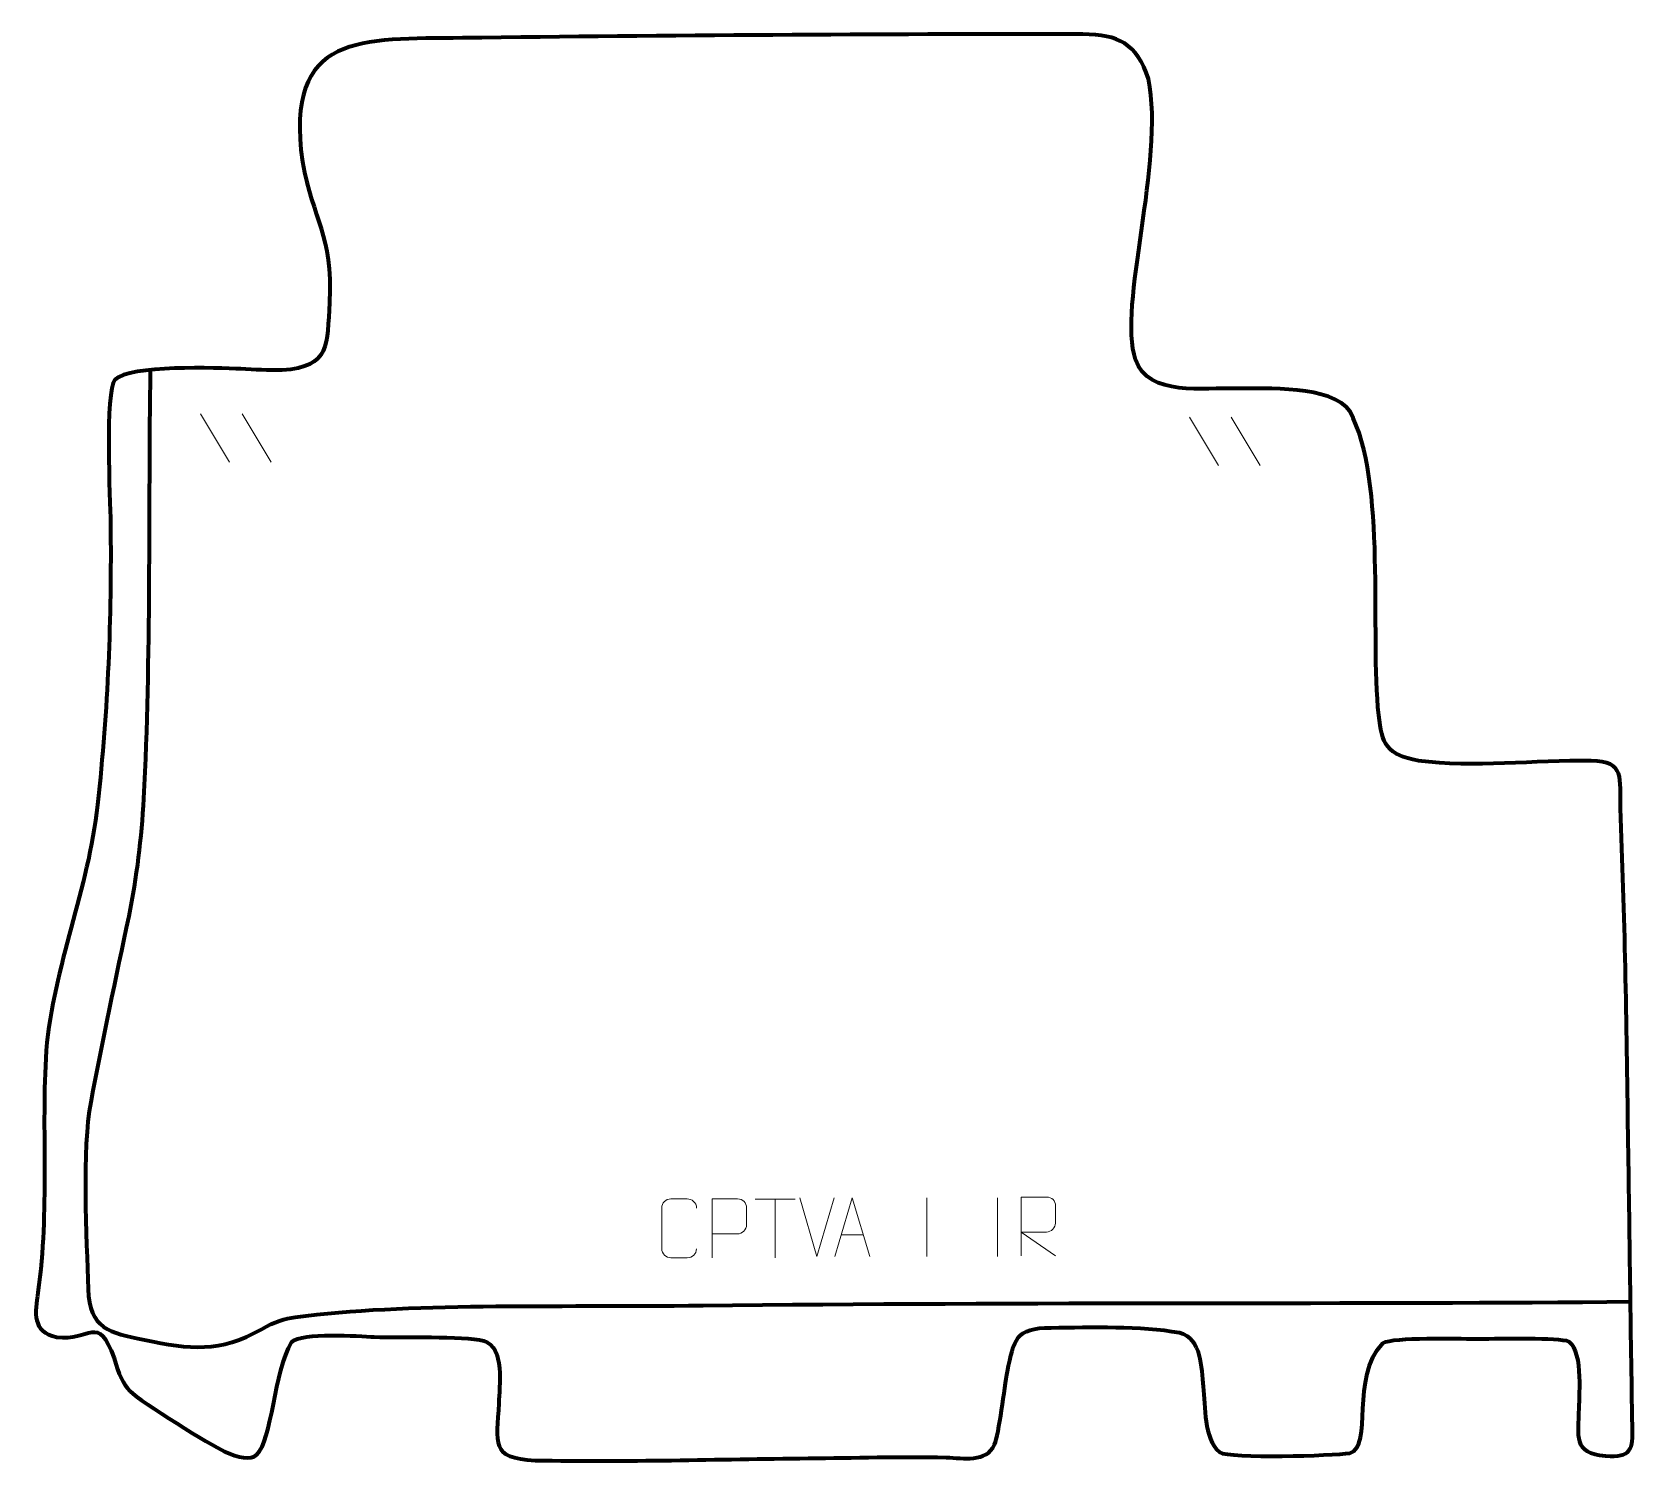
# Model space of a CAD drawing. Header units: millimetres. Extents: x -589 to 92, y 69 to 678.
import ezdxf

# ---------------------------------------------------------------- set-up
doc = ezdxf.new("R2010")
doc.units = ezdxf.units.MM
doc.header["$MEASUREMENT"] = 0
doc.layers.add('layer 2', color=7, linetype='Continuous')
doc.layers.add('layer 3', color=7, linetype='Continuous')

msp = doc.modelspace()

# ---------------------------------------------------------------- linework, layer by layer
at = {"layer": 'layer 2', "color": 142, "lineweight": 158}
msp.add_open_spline([(-538.3263, 534.0551), (-539.259, 473.7477), (-537.9877, 411.9651), (-541.2085, 351.8893), (-541.2085, 351.8893), (-542.1418, 334.8355), (-544.1061, 318.6559), (-547.4757, 301.9065), (-547.4757, 301.9065), (-553.1069, 275.5826), (-558.5637, 249.2684), (-563.6585, 222.8341), (-563.6585, 222.8341), (-567.4326, 203.1203), (-565.4482, 164.8618), (-564.7334, 143.2972), (-564.7334, 143.2972), (-564.0966, 126.4393), (-555.8113, 124.8947), (-540.8455, 121.7489), (-540.8455, 121.7489), (-521.4246, 117.7881), (-508.8266, 116.2732), (-490.9517, 126.4), (-490.9517, 126.4), (-485.4783, 129.5008), (-481.0849, 130.8787), (-476.735, 131.4466), (-476.735, 131.4466), (-428.4864, 137.7466), (-369.6427, 135.6286), (-303.2392, 136.4184), (-303.2392, 136.4184), (-170.0599, 138.0025), (-14.467, 136.89), (91.0755, 138.0865)], degree=3, knots=[0, 0, 0, 0, 0.1, 0.1, 0.1, 0.1, 0.2, 0.2, 0.2, 0.2, 0.3, 0.3, 0.3, 0.3, 0.4, 0.4, 0.4, 0.4, 0.5, 0.5, 0.5, 0.5, 0.6, 0.6, 0.6, 0.6, 0.7, 0.7, 0.7, 0.7, 0.8, 0.8, 0.8, 0.8, 1, 1, 1, 1], dxfattribs=at)
at = {"layer": 'layer 2', "color": 250, "lineweight": 9}
for points in [[(-516.9548, 515.4266), (-516.9548, 515.4266), (-504.5905, 494.8823), (-504.5905, 494.8823)], [(-499.2249, 515.4266), (-499.2249, 515.4266), (-486.8606, 494.8823), (-486.8606, 494.8823)], [(-96.4435, 514.0154), (-96.4435, 514.0154), (-84.0792, 493.4711), (-84.0792, 493.4711)], [(-78.7136, 514.0154), (-78.7136, 514.0154), (-66.3493, 493.4711), (-66.3493, 493.4711)], [(-281.0961, 181.6576), (-281.0961, 181.6576), (-264.1089, 181.6576), (-264.1089, 181.6576)], [(-272.6023, 156.7276), (-272.6023, 156.7276), (-272.6023, 181.6811), (-272.6023, 181.6811)], [(-254.8321, 157.238), (-254.8321, 157.238), (-262.1539, 182.1916), (-262.1539, 182.1916)], [(-247.5102, 182.1916), (-247.5102, 182.1916), (-254.832, 157.238), (-254.832, 157.238)], [(-208.089, 182.2019), (-208.089, 182.2019), (-208.089, 157.2278), (-208.089, 157.2278)], [(-178.089, 182.2019), (-178.089, 182.2019), (-178.089, 157.2278), (-178.089, 157.2278)], [(-244.5869, 166.4875), (-244.5869, 166.4875), (-235.0912, 166.4875), (-235.0912, 166.4875)]]:
    msp.add_open_spline(points, degree=3, dxfattribs=at)
for points, knots in [([(-306.0238, 160.5452), (-306.1636, 158.2218), (-307.8408, 156.7422), (-309.9885, 156.7314), (-309.9885, 156.7314), (-312.3204, 156.7318), (-314.6523, 156.7318), (-316.9838, 156.7314), (-316.9838, 156.7314), (-318.9088, 156.626), (-320.8809, 158.5105), (-320.8697, 160.5278), (-320.8697, 160.5278), (-320.8693, 166.2979), (-320.8693, 172.0676), (-320.8697, 177.8369), (-320.8697, 177.8369), (-320.8655, 179.975), (-319.1188, 181.6942), (-316.9664, 181.6807), (-316.9664, 181.6807), (-314.6407, 181.6807), (-312.3146, 181.6807), (-309.9885, 181.6807), (-309.9885, 181.6807), (-308.0419, 181.7162), (-306.0505, 180.2247), (-306.0238, 177.7871)], [0, 0, 0, 0, 0.125, 0.125, 0.125, 0.125, 0.25, 0.25, 0.25, 0.25, 0.375, 0.375, 0.375, 0.375, 0.5, 0.5, 0.5, 0.5, 0.625, 0.625, 0.625, 0.625, 0.75, 0.75, 0.75, 0.75, 1, 1, 1, 1]), ([(-299.4468, 156.7274), (-299.4468, 156.7274), (-299.4468, 181.681), (-299.4468, 181.681), (-299.4468, 181.681), (-295.8518, 181.681), (-292.2565, 181.681), (-288.6611, 181.681), (-288.6611, 181.681), (-286.3359, 181.6431), (-284.7785, 180.153), (-284.7827, 177.7869), (-284.7827, 177.7869), (-284.7831, 175.7512), (-284.7831, 172.6919), (-284.7827, 170.6559), (-284.7827, 170.6559), (-284.7892, 168.7805), (-286.6014, 166.8386), (-288.611, 166.8195), (-288.611, 166.8195), (-288.611, 166.8195), (-299.4468, 166.8195), (-299.4468, 166.8195)], [0, 0, 0, 0, 0.14285714, 0.14285714, 0.14285714, 0.14285714, 0.28571429, 0.28571429, 0.28571429, 0.28571429, 0.42857143, 0.42857143, 0.42857143, 0.42857143, 0.57142857, 0.57142857, 0.57142857, 0.57142857, 0.71428571, 0.71428571, 0.71428571, 0.71428571, 1, 1, 1, 1]), ([(-247.3095, 157.2381), (-247.3095, 157.2381), (-239.9385, 182.1916), (-239.9385, 182.1916), (-239.9385, 182.1916), (-239.9385, 182.1916), (-232.3686, 157.2381), (-232.3686, 157.2381)], [0, 0, 0, 0, 0.33333333, 0.33333333, 0.33333333, 0.33333333, 1, 1, 1, 1]), ([(-168.072, 157.5125), (-168.072, 157.5125), (-168.072, 182.466), (-168.072, 182.466), (-168.072, 182.466), (-164.4772, 182.466), (-160.8817, 182.466), (-157.2865, 182.466), (-157.2865, 182.466), (-154.9612, 182.4283), (-153.4039, 180.9383), (-153.408, 178.5719), (-153.408, 178.5719), (-153.4084, 176.5364), (-153.4084, 173.477), (-153.408, 171.441), (-153.408, 171.441), (-153.4145, 169.5655), (-155.2268, 167.6237), (-157.2363, 167.6046), (-157.2363, 167.6046), (-157.2363, 167.6046), (-168.072, 167.6046), (-168.072, 167.6046), (-168.072, 167.6046), (-168.072, 167.6046), (-153.4173, 157.5125), (-153.4173, 157.5125)], [0, 0, 0, 0, 0.125, 0.125, 0.125, 0.125, 0.25, 0.25, 0.25, 0.25, 0.375, 0.375, 0.375, 0.375, 0.5, 0.5, 0.5, 0.5, 0.625, 0.625, 0.625, 0.625, 0.75, 0.75, 0.75, 0.75, 1, 1, 1, 1])]:
    msp.add_open_spline(points, degree=3, knots=knots, dxfattribs=at)
at = {"layer": 'layer 3', "color": 242, "lineweight": 158}
msp.add_open_spline([(-141.7939, 676.7346), (-126.5944, 676.5516), (-119.0174, 672.874), (-113.8457, 657.7696), (-113.8457, 657.7696), (-106.8064, 622.174), (-127.0333, 561.3079), (-119.3685, 538.463), (-119.3685, 538.463), (-114.0106, 522.4938), (-89.9941, 526.5615), (-76.5596, 526.1635), (-76.5596, 526.1635), (-64.1155, 526.0129), (-35.9151, 527.6884), (-28.2181, 516.4386), (-28.2181, 516.4386), (-12.3796, 486.7877), (-19.7442, 422.3925), (-15.9702, 387.3199), (-15.9702, 387.3199), (-14.6562, 375.109), (-12.537, 370.3628), (0.9235, 367.9548), (0.9235, 367.9548), (24.2438, 364.7467), (50.551, 368.2021), (74.3007, 367.9145), (74.3007, 367.9145), (89.0646, 367.7357), (86.4913, 360.2306), (86.8187, 347.756), (86.8187, 347.756), (87.4119, 325.1466), (88.4541, 302.6368), (88.919, 279.9498), (88.919, 279.9498), (89.403, 256.3298), (89.7012, 232.7061), (90.0855, 209.0843), (90.0855, 209.0843), (90.7626, 167.7162), (91.1163, 126.2889), (91.9258, 84.9352), (91.9258, 84.9352), (92.1329, 75.1929), (91.5229, 71.8296), (80.4301, 72.4746), (80.4301, 72.4746), (66.2685, 73.8181), (68.9252, 80.5701), (69.0791, 92.7239), (69.0791, 92.7239), (69.2159, 98.7201), (70.9629, 119.5094), (63.6715, 121.5131), (63.6715, 121.5131), (57.2229, 122.8306), (32.5756, 122.2703), (24.9189, 122.2381), (24.9189, 122.2381), (17.8857, 122.2589), (-9.6616, 123.1352), (-14.2623, 120.44), (-14.2623, 120.44), (-28.2195, 105.4931), (-18.0987, 76.9972), (-28.2266, 73.6484), (-28.2266, 73.6484), (-35.7351, 72.5496), (-79.0791, 71.3394), (-83.7486, 74.012), (-83.7486, 74.012), (-90.3848, 79.9838), (-89.7253, 93.4986), (-90.6707, 101.933), (-90.6707, 101.933), (-91.4825, 109.8996), (-91.2116, 122.342), (-100.7353, 124.9093), (-100.7353, 124.9093), (-117.3599, 127.8605), (-138.1906, 127.1473), (-155.2612, 126.9805), (-155.2612, 126.9805), (-170.597, 126.8306), (-170.9752, 122.1221), (-173.8465, 108.3191), (-173.8465, 108.3191), (-175.162, 101.6046), (-177.3419, 81.6737), (-179.3803, 77.2593), (-179.3803, 77.2593), (-182.9742, 69.4762), (-192.5214, 71.5969), (-199.9277, 71.8071), (-199.9277, 71.8071), (-219.1779, 72.3535), (-239.2277, 71.608), (-258.5652, 71.4643), (-258.5652, 71.4643), (-296.9636, 71.1377), (-336.3338, 69.7654), (-374.6186, 70.5846), (-374.6186, 70.5846), (-394.3344, 71.6825), (-390.7554, 77.6999), (-390.185, 94.9295), (-390.185, 94.9295), (-389.8225, 101.7551), (-387.6093, 119.0229), (-396.4369, 121.322), (-396.4369, 121.322), (-405.8873, 123.7832), (-431.0716, 122.4909), (-443.1194, 123.0617), (-443.1194, 123.0617), (-449.7088, 123.3739), (-473.7352, 125.2236), (-478.2356, 120.8663), (-478.2356, 120.8663), (-485.6214, 108.2562), (-486.5229, 79.0686), (-492.9631, 73.0526), (-492.9631, 73.0526), (-495.6914, 70.5039), (-500.9019, 71.6743), (-506.7919, 74.4063), (-506.7919, 74.4063), (-512.3286, 76.9745), (-542.0416, 95.121), (-546.8584, 100.046), (-546.8584, 100.046), (-549.9014, 103.1572), (-551.7953, 107.1622), (-553.7435, 114.0118), (-553.7435, 114.0118), (-560.7675, 133.4457), (-563.8598, 121.0035), (-578.2459, 123.0077), (-578.2459, 123.0077), (-588.6102, 125.2085), (-587.4677, 133.2856), (-586.0919, 141.9355), (-586.0919, 141.9355), (-581.1606, 177.3694), (-584.7847, 209.9653), (-582.5729, 244.8178), (-582.5729, 244.8178), (-579.3816, 280.7664), (-564.7193, 313.1578), (-560.7427, 349.2048), (-560.7427, 349.2048), (-556.2544, 390.7047), (-554.7938, 427.4325), (-555.232, 469.1313), (-555.232, 469.1313), (-555.4315, 478.3997), (-557.6901, 525.1545), (-553.3282, 529.8397), (-553.3282, 529.8397), (-547.3505, 536.2605), (-509.5939, 534.8982), (-499.8722, 534.4392), (-499.8722, 534.4392), (-493.9576, 534.13), (-488.2013, 533.8603), (-482.2715, 533.8768), (-482.2715, 533.8768), (-461.4458, 535.4876), (-463.3139, 544.7009), (-462.0885, 562.7517), (-462.0885, 562.7517), (-460.8387, 591.9648), (-469.0501, 597.1426), (-473.6265, 622.5415), (-473.6265, 622.5415), (-481.4196, 677.6465), (-448.4971, 674.6392), (-405.5542, 675.14), (-405.5542, 675.14), (-317.6208, 676.1653), (-229.7352, 676.877), (-141.7939, 676.7346)], degree=3, knots=[0, 0, 0, 0, 0.0212766, 0.0212766, 0.0212766, 0.0212766, 0.04255319, 0.04255319, 0.04255319, 0.04255319, 0.06382979, 0.06382979, 0.06382979, 0.06382979, 0.08510638, 0.08510638, 0.08510638, 0.08510638, 0.10638298, 0.10638298, 0.10638298, 0.10638298, 0.12765957, 0.12765957, 0.12765957, 0.12765957, 0.14893617, 0.14893617, 0.14893617, 0.14893617, 0.17021277, 0.17021277, 0.17021277, 0.17021277, 0.19148936, 0.19148936, 0.19148936, 0.19148936, 0.21276596, 0.21276596, 0.21276596, 0.21276596, 0.23404255, 0.23404255, 0.23404255, 0.23404255, 0.25531915, 0.25531915, 0.25531915, 0.25531915, 0.27659574, 0.27659574, 0.27659574, 0.27659574, 0.29787234, 0.29787234, 0.29787234, 0.29787234, 0.31914894, 0.31914894, 0.31914894, 0.31914894, 0.34042553, 0.34042553, 0.34042553, 0.34042553, 0.36170213, 0.36170213, 0.36170213, 0.36170213, 0.38297872, 0.38297872, 0.38297872, 0.38297872, 0.40425532, 0.40425532, 0.40425532, 0.40425532, 0.42553191, 0.42553191, 0.42553191, 0.42553191, 0.44680851, 0.44680851, 0.44680851, 0.44680851, 0.46808511, 0.46808511, 0.46808511, 0.46808511, 0.4893617, 0.4893617, 0.4893617, 0.4893617, 0.5106383, 0.5106383, 0.5106383, 0.5106383, 0.53191489, 0.53191489, 0.53191489, 0.53191489, 0.55319149, 0.55319149, 0.55319149, 0.55319149, 0.57446809, 0.57446809, 0.57446809, 0.57446809, 0.59574468, 0.59574468, 0.59574468, 0.59574468, 0.61702128, 0.61702128, 0.61702128, 0.61702128, 0.63829787, 0.63829787, 0.63829787, 0.63829787, 0.65957447, 0.65957447, 0.65957447, 0.65957447, 0.68085106, 0.68085106, 0.68085106, 0.68085106, 0.70212766, 0.70212766, 0.70212766, 0.70212766, 0.72340426, 0.72340426, 0.72340426, 0.72340426, 0.74468085, 0.74468085, 0.74468085, 0.74468085, 0.76595745, 0.76595745, 0.76595745, 0.76595745, 0.78723404, 0.78723404, 0.78723404, 0.78723404, 0.80851064, 0.80851064, 0.80851064, 0.80851064, 0.82978723, 0.82978723, 0.82978723, 0.82978723, 0.85106383, 0.85106383, 0.85106383, 0.85106383, 0.87234043, 0.87234043, 0.87234043, 0.87234043, 0.89361702, 0.89361702, 0.89361702, 0.89361702, 0.91489362, 0.91489362, 0.91489362, 0.91489362, 0.93617021, 0.93617021, 0.93617021, 0.93617021, 0.95744681, 0.95744681, 0.95744681, 0.95744681, 1, 1, 1, 1], dxfattribs=at)

doc.saveas('drawing.dxf')
